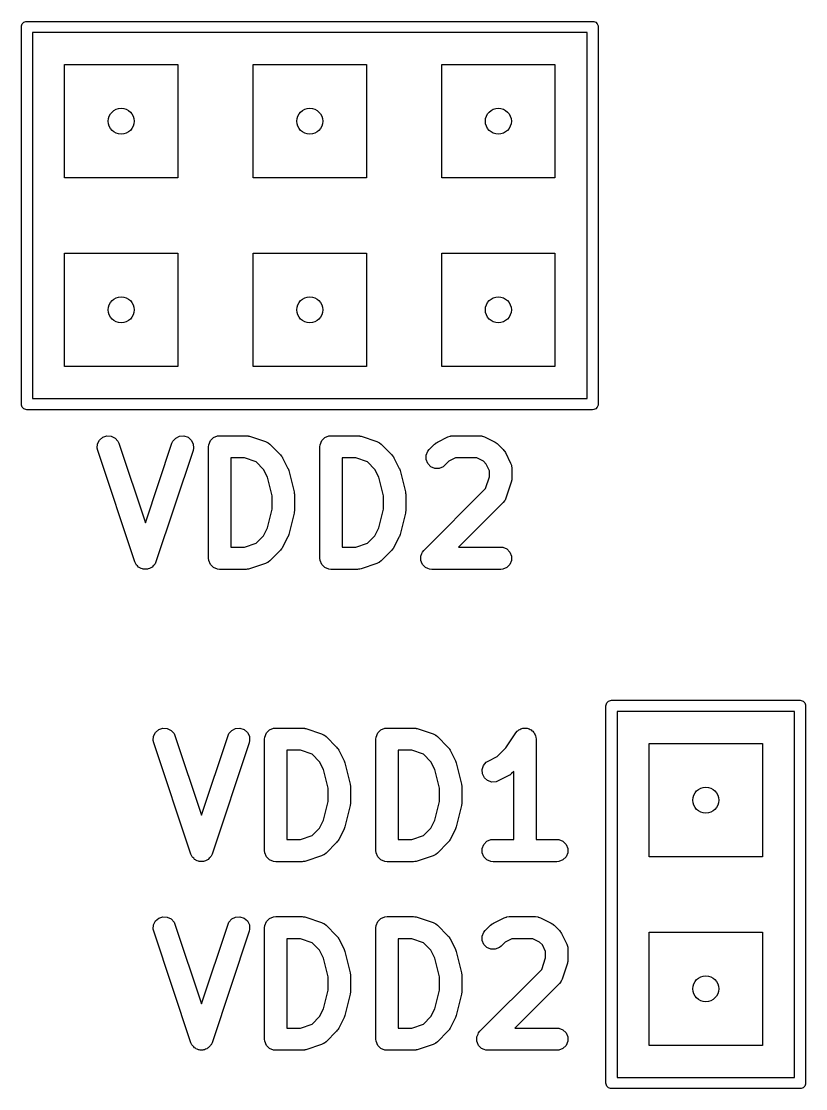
# Model space of a CAD drawing. Extents: x 0.02 to 1.55, y 0.01 to 1.95.
# Drawn here: x 0.767 to 1.183, y 1.382 to 1.948 of the extents above; entities that cross this region are included whole.
import ezdxf

# ---------------------------------------------------------------- set-up
doc = ezdxf.new("R2010")
doc.units = 0
doc.header["$MEASUREMENT"] = 0
doc.layers.add('BLACK', color=7, linetype='CONTINUOUS')

msp = doc.modelspace()

# ---------------------------------------------------------------- linework, layer by layer
at = {"layer": 'BLACK', "linetype": 'CONTINUOUS'}
for p, q in [((0.76754, 1.94664), (0.76836, 1.94746)), ((0.76836, 1.94746), (0.76942, 1.9479)), ((0.76942, 1.9479), (0.77, 1.94795)), ((0.77, 1.94795), (1.07, 1.94795)), ((1.07, 1.94795), (1.07058, 1.9479)), ((1.07058, 1.9479), (1.07164, 1.94746)), ((1.07164, 1.94746), (1.07246, 1.94664)), ((0.76705, 1.945), (0.7671, 1.94558)), ((0.76705, 1.745), (0.76705, 1.945)), ((0.7671, 1.94558), (0.76754, 1.94664)), ((0.77295, 1.94205), (0.77295, 1.74795)), ((1.06705, 1.94205), (0.77295, 1.94205)), ((1.06705, 1.74795), (1.06705, 1.94205)), ((1.07246, 1.94664), (1.0729, 1.94558)), ((1.0729, 1.94558), (1.07295, 1.945)), ((1.07295, 1.945), (1.07295, 1.745)), ((0.79, 1.865), (0.79, 1.925)), ((0.79, 1.925), (0.85, 1.925)), ((0.85, 1.925), (0.85, 1.865)), ((0.89, 1.865), (0.89, 1.925)), ((0.89, 1.925), (0.95, 1.925)), ((0.95, 1.925), (0.95, 1.865)), ((0.99, 1.865), (0.99, 1.925)), ((0.99, 1.925), (1.05, 1.925)), ((1.05, 1.925), (1.05, 1.865)), ((0.85, 1.865), (0.79, 1.865)), ((0.95, 1.865), (0.89, 1.865)), ((1.05, 1.865), (0.99, 1.865)), ((0.79, 1.765), (0.79, 1.825)), ((0.79, 1.825), (0.85, 1.825)), ((0.85, 1.825), (0.85, 1.765)), ((0.89, 1.765), (0.89, 1.825)), ((0.89, 1.825), (0.95, 1.825)), ((0.95, 1.825), (0.95, 1.765)), ((0.99, 1.765), (0.99, 1.825)), ((0.99, 1.825), (1.05, 1.825)), ((1.05, 1.825), (1.05, 1.765)), ((0.85, 1.765), (0.79, 1.765)), ((0.95, 1.765), (0.89, 1.765)), ((1.05, 1.765), (0.99, 1.765)), ((0.7671, 1.74442), (0.76705, 1.745)), ((0.76754, 1.74336), (0.7671, 1.74442)), ((0.76836, 1.74254), (0.76754, 1.74336)), ((0.77295, 1.74795), (1.06705, 1.74795)), ((1.07246, 1.74336), (1.07164, 1.74254)), ((1.0729, 1.74442), (1.07246, 1.74336)), ((1.07295, 1.745), (1.0729, 1.74442)), ((0.76942, 1.7421), (0.76836, 1.74254)), ((0.77, 1.74205), (0.76942, 1.7421)), ((1.07, 1.74205), (0.77, 1.74205)), ((1.07058, 1.7421), (1.07, 1.74205)), ((1.07164, 1.74254), (1.07058, 1.7421)), ((0.80847, 1.72597), (0.81021, 1.72748)), ((0.81021, 1.72748), (0.8124, 1.72821)), ((0.8124, 1.72821), (0.8147, 1.72805)), ((0.8147, 1.72805), (0.81676, 1.72701)), ((0.81676, 1.72701), (0.81827, 1.72527)), ((0.84738, 1.72527), (0.84889, 1.72701)), ((0.84889, 1.72701), (0.85095, 1.72805)), ((0.85095, 1.72805), (0.85325, 1.72821)), ((0.85325, 1.72821), (0.85543, 1.72748)), ((0.85543, 1.72748), (0.85717, 1.72597)), ((0.86728, 1.72563), (0.86891, 1.72726)), ((0.86891, 1.72726), (0.87104, 1.72814)), ((0.87104, 1.72814), (0.87219, 1.72825)), ((0.87219, 1.72825), (0.88625, 1.72825)), ((0.88625, 1.72825), (0.88684, 1.7282)), ((0.88684, 1.7282), (0.88699, 1.72821)), ((0.88699, 1.72821), (0.8872, 1.72816)), ((0.8872, 1.72816), (0.88741, 1.72814)), ((0.88741, 1.72814), (0.88755, 1.72808)), ((0.88755, 1.72808), (0.88812, 1.72795)), ((0.88812, 1.72795), (0.89656, 1.72514)), ((0.92634, 1.72563), (0.92797, 1.72726)), ((0.92797, 1.72726), (0.9301, 1.72814)), ((0.9301, 1.72814), (0.93125, 1.72825)), ((0.93125, 1.72825), (0.94531, 1.72825)), ((0.94531, 1.72825), (0.94589, 1.7282)), ((0.94589, 1.7282), (0.94605, 1.72821)), ((0.94605, 1.72821), (0.94625, 1.72816)), ((0.94625, 1.72816), (0.94646, 1.72814)), ((0.94646, 1.72814), (0.94661, 1.72808)), ((0.94661, 1.72808), (0.94718, 1.72795)), ((0.94718, 1.72795), (0.95561, 1.72514)), ((0.98766, 1.72482), (0.99329, 1.72763)), ((0.99329, 1.72763), (0.99437, 1.72805)), ((0.99437, 1.72805), (0.99458, 1.72806)), ((0.99458, 1.72806), (0.99478, 1.72814)), ((0.99478, 1.72814), (0.99593, 1.72825)), ((0.99593, 1.72825), (1.00999, 1.72825)), ((1.00999, 1.72825), (1.01114, 1.72814)), ((1.01114, 1.72814), (1.01134, 1.72806)), ((1.01134, 1.72806), (1.01155, 1.72805)), ((1.01155, 1.72805), (1.01263, 1.72763)), ((1.01263, 1.72763), (1.01825, 1.72482)), ((0.80728, 1.72161), (0.80744, 1.72391)), ((0.80754, 1.72048), (0.80728, 1.72161)), ((0.80744, 1.72391), (0.80847, 1.72597)), ((0.82722, 1.66143), (0.80754, 1.72048)), ((0.81827, 1.72527), (0.81874, 1.72422)), ((0.81874, 1.72422), (0.83282, 1.68197)), ((0.83282, 1.68197), (0.84691, 1.72422)), ((0.85811, 1.72048), (0.83843, 1.66143)), ((0.84691, 1.72422), (0.84738, 1.72527)), ((0.85717, 1.72597), (0.8582, 1.72391)), ((0.85837, 1.72161), (0.85811, 1.72048)), ((0.8582, 1.72391), (0.85837, 1.72161)), ((0.86629, 1.72235), (0.8664, 1.7235)), ((0.86629, 1.66329), (0.86629, 1.72235)), ((0.8664, 1.7235), (0.86728, 1.72563)), ((0.89656, 1.72514), (0.89762, 1.72467)), ((0.89762, 1.72467), (0.89778, 1.72453)), ((0.89778, 1.72453), (0.89797, 1.72445)), ((0.89797, 1.72445), (0.89887, 1.72371)), ((0.89887, 1.72371), (0.90449, 1.71809)), ((0.92534, 1.72235), (0.92546, 1.7235)), ((0.92534, 1.66329), (0.92534, 1.72235)), ((0.92546, 1.7235), (0.92634, 1.72563)), ((0.95561, 1.72514), (0.95667, 1.72467)), ((0.95667, 1.72467), (0.95683, 1.72453)), ((0.95683, 1.72453), (0.95703, 1.72445)), ((0.95703, 1.72445), (0.95792, 1.72371)), ((0.95792, 1.72371), (0.96355, 1.71809)), ((0.98258, 1.72001), (0.98332, 1.7209)), ((0.98332, 1.7209), (0.98613, 1.72371)), ((0.98613, 1.72371), (0.98658, 1.72408)), ((0.98658, 1.72408), (0.98668, 1.7242)), ((0.98668, 1.7242), (0.98686, 1.72431)), ((0.98686, 1.72431), (0.98702, 1.72445)), ((0.98702, 1.72445), (0.98717, 1.72451)), ((0.98717, 1.72451), (0.98766, 1.72482)), ((1.01825, 1.72482), (1.01875, 1.72451)), ((1.01875, 1.72451), (1.01889, 1.72445)), ((1.01889, 1.72445), (1.01906, 1.72431)), ((1.01906, 1.72431), (1.01923, 1.7242)), ((1.01923, 1.7242), (1.01934, 1.72408)), ((1.01934, 1.72408), (1.01979, 1.72371)), ((1.01979, 1.72371), (1.0226, 1.7209)), ((1.0226, 1.7209), (1.02297, 1.72045)), ((1.02297, 1.72045), (1.02309, 1.72035)), ((0.8853, 1.71644), (0.8781, 1.71644)), ((0.8781, 1.71644), (0.8781, 1.6692)), ((0.8915, 1.71438), (0.8853, 1.71644)), ((0.90449, 1.71809), (0.90486, 1.71764)), ((0.90486, 1.71764), (0.90498, 1.71753)), ((0.90498, 1.71753), (0.90509, 1.71736)), ((0.90509, 1.71736), (0.90523, 1.71719)), ((0.90523, 1.71719), (0.90528, 1.71705)), ((0.90528, 1.71705), (0.9056, 1.71655)), ((0.9056, 1.71655), (0.90841, 1.71093)), ((0.94435, 1.71644), (0.93715, 1.71644)), ((0.93715, 1.71644), (0.93715, 1.6692)), ((0.95056, 1.71438), (0.94435, 1.71644)), ((0.96355, 1.71809), (0.96392, 1.71764)), ((0.96392, 1.71764), (0.96404, 1.71753)), ((0.96404, 1.71753), (0.96415, 1.71736)), ((0.96415, 1.71736), (0.96428, 1.71719)), ((0.96428, 1.71719), (0.96434, 1.71705)), ((0.96434, 1.71705), (0.96465, 1.71655)), ((0.96465, 1.71655), (0.96746, 1.71093)), ((0.9817, 1.71788), (0.98258, 1.72001)), ((0.9817, 1.71557), (0.9817, 1.71788)), ((0.98258, 1.71344), (0.9817, 1.71557)), ((0.99732, 1.71644), (0.9938, 1.71468)), ((1.00859, 1.71644), (0.99732, 1.71644)), ((1.01211, 1.71468), (1.00859, 1.71644)), ((1.02309, 1.72035), (1.0232, 1.72017)), ((1.0232, 1.72017), (1.02334, 1.72001)), ((1.02334, 1.72001), (1.0234, 1.71986)), ((1.0234, 1.71986), (1.02371, 1.71937)), ((1.02371, 1.71937), (1.02652, 1.71374)), ((0.89546, 1.71041), (0.8915, 1.71438)), ((0.89756, 1.70623), (0.89546, 1.71041)), ((0.90841, 1.71093), (0.90844, 1.71085)), ((0.90844, 1.71085), (0.90847, 1.71081)), ((0.90847, 1.71081), (0.90864, 1.71033)), ((0.90864, 1.71033), (0.90882, 1.70985)), ((0.90882, 1.70985), (0.90883, 1.70981)), ((0.90883, 1.70981), (0.90886, 1.70972)), ((0.90886, 1.70972), (0.91167, 1.69847)), ((0.95452, 1.71041), (0.95056, 1.71438)), ((0.95661, 1.70623), (0.95452, 1.71041)), ((0.96746, 1.71093), (0.9675, 1.71085)), ((0.9675, 1.71085), (0.96752, 1.71081)), ((0.96752, 1.71081), (0.96769, 1.71033)), ((0.96769, 1.71033), (0.96788, 1.70985)), ((0.96788, 1.70985), (0.96788, 1.70981)), ((0.96788, 1.70981), (0.96791, 1.70972)), ((0.96791, 1.70972), (0.97072, 1.69847)), ((0.98421, 1.71181), (0.98258, 1.71344)), ((0.98634, 1.71093), (0.98421, 1.71181)), ((0.98864, 1.71093), (0.98634, 1.71093)), ((0.99077, 1.71181), (0.98864, 1.71093)), ((0.99167, 1.71255), (0.99077, 1.71181)), ((0.9938, 1.71468), (0.99167, 1.71255)), ((1.01357, 1.71323), (1.01211, 1.71468)), ((1.01533, 1.70971), (1.01357, 1.71323)), ((1.01533, 1.70643), (1.01533, 1.70971)), ((1.02652, 1.71374), (1.02693, 1.71266)), ((1.02693, 1.71266), (1.02695, 1.71245)), ((1.02695, 1.71245), (1.02703, 1.71225)), ((1.02703, 1.71225), (1.02714, 1.7111)), ((1.02714, 1.7111), (1.02714, 1.70548)), ((0.90003, 1.69631), (0.89756, 1.70623)), ((0.95909, 1.69631), (0.95661, 1.70623)), ((1.01326, 1.70023), (1.01533, 1.70643)), ((1.02684, 1.70361), (1.02403, 1.69517)), ((1.02697, 1.70418), (1.02684, 1.70361)), ((1.02703, 1.70432), (1.02697, 1.70418)), ((1.02705, 1.70453), (1.02703, 1.70432)), ((1.0271, 1.70474), (1.02705, 1.70453)), ((1.02714, 1.70548), (1.02709, 1.70489)), ((1.02709, 1.70489), (1.0271, 1.70474)), ((0.91167, 1.69847), (0.9117, 1.69827)), ((0.9117, 1.69827), (0.91173, 1.69819)), ((0.91173, 1.69819), (0.91177, 1.69776)), ((0.91177, 1.69776), (0.91184, 1.69733)), ((0.97072, 1.69847), (0.97075, 1.69827)), ((0.97075, 1.69827), (0.97079, 1.69819)), ((0.97079, 1.69819), (0.97083, 1.69776)), ((0.97083, 1.69776), (0.97089, 1.69733)), ((0.9805, 1.66747), (1.01326, 1.70023)), ((0.90003, 1.68933), (0.90003, 1.69631)), ((0.91184, 1.69733), (0.91182, 1.69724)), ((0.91182, 1.69724), (0.91184, 1.69704)), ((0.91184, 1.69704), (0.91184, 1.6886)), ((0.95909, 1.68933), (0.95909, 1.69631)), ((0.97089, 1.69733), (0.97088, 1.69724)), ((0.97088, 1.69724), (0.9709, 1.69704)), ((0.9709, 1.69704), (0.9709, 1.6886)), ((1.0226, 1.69286), (0.99894, 1.6692)), ((1.02334, 1.69376), (1.0226, 1.69286)), ((1.02342, 1.69396), (1.02334, 1.69376)), ((1.02356, 1.69412), (1.02342, 1.69396)), ((1.02403, 1.69517), (1.02356, 1.69412)), ((0.89756, 1.67942), (0.90003, 1.68933)), ((0.91167, 1.68717), (0.90886, 1.67592)), ((0.9117, 1.68737), (0.91167, 1.68717)), ((0.91173, 1.68745), (0.9117, 1.68737)), ((0.91177, 1.68789), (0.91173, 1.68745)), ((0.91184, 1.68832), (0.91177, 1.68789)), ((0.91184, 1.6886), (0.91182, 1.6884)), ((0.91182, 1.6884), (0.91184, 1.68832)), ((0.95661, 1.67942), (0.95909, 1.68933)), ((0.97072, 1.68717), (0.96791, 1.67592)), ((0.97075, 1.68737), (0.97072, 1.68717)), ((0.97079, 1.68745), (0.97075, 1.68737)), ((0.97083, 1.68789), (0.97079, 1.68745)), ((0.97089, 1.68832), (0.97083, 1.68789)), ((0.9709, 1.6886), (0.97088, 1.6884)), ((0.97088, 1.6884), (0.97089, 1.68832)), ((0.8915, 1.67127), (0.89546, 1.67523)), ((0.89546, 1.67523), (0.89756, 1.67942)), ((0.90864, 1.67532), (0.90847, 1.67483)), ((0.90882, 1.6758), (0.90864, 1.67532)), ((0.90883, 1.67584), (0.90882, 1.6758)), ((0.90886, 1.67592), (0.90883, 1.67584)), ((0.95056, 1.67127), (0.95452, 1.67523)), ((0.95452, 1.67523), (0.95661, 1.67942)), ((0.96769, 1.67532), (0.96752, 1.67483)), ((0.96788, 1.6758), (0.96769, 1.67532)), ((0.96791, 1.67592), (0.96788, 1.67584)), ((0.96788, 1.67584), (0.96788, 1.6758)), ((0.8853, 1.6692), (0.8915, 1.67127)), ((0.90841, 1.67471), (0.9056, 1.66909)), ((0.90844, 1.6748), (0.90841, 1.67471)), ((0.90847, 1.67483), (0.90844, 1.6748)), ((0.94435, 1.6692), (0.95056, 1.67127)), ((0.96746, 1.67471), (0.96465, 1.66909)), ((0.9675, 1.6748), (0.96746, 1.67471)), ((0.96752, 1.67483), (0.9675, 1.6748)), ((0.8781, 1.6692), (0.8853, 1.6692)), ((0.90449, 1.66755), (0.89887, 1.66193)), ((0.90486, 1.66801), (0.90449, 1.66755)), ((0.90498, 1.66811), (0.90486, 1.66801)), ((0.90509, 1.66829), (0.90498, 1.66811)), ((0.90523, 1.66845), (0.90509, 1.66829)), ((0.90528, 1.66859), (0.90523, 1.66845)), ((0.9056, 1.66909), (0.90528, 1.66859)), ((0.93715, 1.6692), (0.94435, 1.6692)), ((0.96355, 1.66755), (0.95792, 1.66193)), ((0.96392, 1.66801), (0.96355, 1.66755)), ((0.96404, 1.66811), (0.96392, 1.66801)), ((0.96415, 1.66829), (0.96404, 1.66811)), ((0.96428, 1.66845), (0.96415, 1.66829)), ((0.96434, 1.66859), (0.96428, 1.66845)), ((0.96465, 1.66909), (0.96434, 1.66859)), ((0.97889, 1.66445), (0.97948, 1.66587)), ((0.97889, 1.66214), (0.97889, 1.66445)), ((0.97948, 1.66587), (0.97977, 1.66658)), ((0.97977, 1.66658), (0.9805, 1.66747)), ((0.99894, 1.6692), (1.02124, 1.6692)), ((1.02124, 1.6692), (1.02239, 1.66909)), ((1.02239, 1.66909), (1.02452, 1.6682)), ((1.02452, 1.6682), (1.02615, 1.66658)), ((1.02615, 1.66658), (1.02703, 1.66445)), ((1.02703, 1.66445), (1.02703, 1.66214)), ((0.82769, 1.66037), (0.82722, 1.66143)), ((0.82797, 1.66005), (0.82769, 1.66037)), ((0.82816, 1.65967), (0.82797, 1.66005)), ((0.82872, 1.65919), (0.82816, 1.65967)), ((0.8292, 1.65863), (0.82872, 1.65919)), ((0.82958, 1.65844), (0.8292, 1.65863)), ((0.8299, 1.65816), (0.82958, 1.65844)), ((0.8306, 1.65793), (0.8299, 1.65816)), ((0.83575, 1.65816), (0.83505, 1.65793)), ((0.83607, 1.65844), (0.83575, 1.65816)), ((0.83644, 1.65863), (0.83607, 1.65844)), ((0.83693, 1.65919), (0.83644, 1.65863)), ((0.83749, 1.65967), (0.83693, 1.65919)), ((0.83768, 1.66005), (0.83749, 1.65967)), ((0.83795, 1.66037), (0.83768, 1.66005)), ((0.83843, 1.66143), (0.83795, 1.66037)), ((0.8664, 1.66214), (0.86629, 1.66329)), ((0.86728, 1.66001), (0.8664, 1.66214)), ((0.8664, 1.66214), (0.8664, 1.66214)), ((0.86891, 1.65838), (0.86728, 1.66001)), ((0.87104, 1.6575), (0.86891, 1.65838)), ((0.89656, 1.6605), (0.88812, 1.65769)), ((0.89762, 1.66098), (0.89656, 1.6605)), ((0.89778, 1.66111), (0.89762, 1.66098)), ((0.89797, 1.6612), (0.89778, 1.66111)), ((0.89887, 1.66193), (0.89797, 1.6612)), ((0.92546, 1.66214), (0.92534, 1.66329)), ((0.92634, 1.66001), (0.92546, 1.66214)), ((0.92546, 1.66214), (0.92546, 1.66214)), ((0.92797, 1.65838), (0.92634, 1.66001)), ((0.9301, 1.6575), (0.92797, 1.65838)), ((0.95561, 1.6605), (0.94718, 1.65769)), ((0.95667, 1.66098), (0.95561, 1.6605)), ((0.95683, 1.66111), (0.95667, 1.66098)), ((0.95703, 1.6612), (0.95683, 1.66111)), ((0.95792, 1.66193), (0.95703, 1.6612)), ((0.97925, 1.66126), (0.97889, 1.66214)), ((0.97977, 1.66001), (0.97925, 1.66126)), ((0.9814, 1.65838), (0.97977, 1.66001)), ((0.98265, 1.65787), (0.9814, 1.65838)), ((1.02452, 1.65838), (1.02239, 1.6575)), ((1.02615, 1.66001), (1.02452, 1.65838)), ((1.02703, 1.66214), (1.02615, 1.66001)), ((0.83126, 1.6576), (0.8306, 1.65793)), ((0.83168, 1.65757), (0.83126, 1.6576)), ((0.83208, 1.65743), (0.83168, 1.65757)), ((0.83282, 1.65749), (0.83208, 1.65743)), ((0.83356, 1.65743), (0.83282, 1.65749)), ((0.83396, 1.65757), (0.83356, 1.65743)), ((0.83438, 1.6576), (0.83396, 1.65757)), ((0.83505, 1.65793), (0.83438, 1.6576)), ((0.87219, 1.65739), (0.87104, 1.6575)), ((0.88625, 1.65739), (0.87219, 1.65739)), ((0.88684, 1.65745), (0.88625, 1.65739)), ((0.88699, 1.65743), (0.88684, 1.65745)), ((0.8872, 1.65748), (0.88699, 1.65743)), ((0.88741, 1.6575), (0.8872, 1.65748)), ((0.88755, 1.65756), (0.88741, 1.6575)), ((0.88812, 1.65769), (0.88755, 1.65756)), ((0.93125, 1.65739), (0.9301, 1.6575)), ((0.94531, 1.65739), (0.93125, 1.65739)), ((0.94589, 1.65745), (0.94531, 1.65739)), ((0.94605, 1.65743), (0.94589, 1.65745)), ((0.94625, 1.65748), (0.94605, 1.65743)), ((0.94646, 1.6575), (0.94625, 1.65748)), ((0.94661, 1.65756), (0.94646, 1.6575)), ((0.94718, 1.65769), (0.94661, 1.65756)), ((0.98353, 1.6575), (0.98265, 1.65787)), ((0.98468, 1.65739), (0.98353, 1.6575)), ((1.02124, 1.65739), (0.98468, 1.65739)), ((1.02239, 1.6575), (1.02124, 1.65739)), ((1.07705, 1.585), (1.0771, 1.58558)), ((1.07705, 1.385), (1.07705, 1.585)), ((1.0771, 1.58558), (1.07754, 1.58664)), ((1.07754, 1.58664), (1.07836, 1.58746)), ((1.07836, 1.58746), (1.07942, 1.5879)), ((1.07942, 1.5879), (1.08, 1.58795)), ((1.08, 1.58795), (1.18, 1.58795)), ((1.18, 1.58795), (1.18058, 1.5879)), ((1.18058, 1.5879), (1.18164, 1.58746)), ((1.18164, 1.58746), (1.18246, 1.58664)), ((1.18246, 1.58664), (1.1829, 1.58558)), ((1.1829, 1.58558), (1.18295, 1.585)), ((1.18295, 1.585), (1.18295, 1.385)), ((1.08295, 1.58205), (1.08295, 1.38795)), ((1.17705, 1.58205), (1.08295, 1.58205)), ((1.17705, 1.38795), (1.17705, 1.58205)), ((0.90078, 1.57314), (0.90194, 1.57325)), ((0.90194, 1.57325), (0.916, 1.57325)), ((0.916, 1.57325), (0.91658, 1.5732)), ((0.95984, 1.57314), (0.96099, 1.57325)), ((0.96099, 1.57325), (0.97505, 1.57325)), ((0.97505, 1.57325), (0.97564, 1.5732)), ((1.03353, 1.57314), (1.0341, 1.57325)), ((1.0341, 1.57325), (1.03468, 1.57314)), ((0.83702, 1.56661), (0.83719, 1.56891)), ((0.83719, 1.56891), (0.83822, 1.57097)), ((0.83822, 1.57097), (0.83996, 1.57248)), ((0.83996, 1.57248), (0.84214, 1.57321)), ((0.84214, 1.57321), (0.84444, 1.57305)), ((0.84444, 1.57305), (0.8465, 1.57201)), ((0.8465, 1.57201), (0.84801, 1.57027)), ((0.84801, 1.57027), (0.84848, 1.56922)), ((0.84848, 1.56922), (0.86257, 1.52697)), ((0.86257, 1.52697), (0.87665, 1.56922)), ((0.87665, 1.56922), (0.87712, 1.57027)), ((0.87712, 1.57027), (0.87863, 1.57201)), ((0.87863, 1.57201), (0.88069, 1.57305)), ((0.88069, 1.57305), (0.88299, 1.57321)), ((0.88299, 1.57321), (0.88518, 1.57248)), ((0.88518, 1.57248), (0.88692, 1.57097)), ((0.88692, 1.57097), (0.88795, 1.56891)), ((0.88795, 1.56891), (0.88811, 1.56661)), ((0.89603, 1.56735), (0.89615, 1.5685)), ((0.89615, 1.5685), (0.89703, 1.57063)), ((0.89703, 1.57063), (0.89866, 1.57226)), ((0.89866, 1.57226), (0.90078, 1.57314)), ((0.91658, 1.5732), (0.91674, 1.57321)), ((0.91674, 1.57321), (0.91694, 1.57316)), ((0.91694, 1.57316), (0.91715, 1.57314)), ((0.91715, 1.57314), (0.91729, 1.57308)), ((0.91729, 1.57308), (0.91787, 1.57295)), ((0.91787, 1.57295), (0.9263, 1.57014)), ((0.9263, 1.57014), (0.92736, 1.56967)), ((0.92736, 1.56967), (0.92752, 1.56953)), ((0.92752, 1.56953), (0.92772, 1.56945)), ((0.92772, 1.56945), (0.92861, 1.56871)), ((0.92861, 1.56871), (0.93423, 1.56309)), ((0.95509, 1.56735), (0.9552, 1.5685)), ((0.9552, 1.5685), (0.95608, 1.57063)), ((0.95608, 1.57063), (0.95771, 1.57226)), ((0.95771, 1.57226), (0.95984, 1.57314)), ((0.97564, 1.5732), (0.97579, 1.57321)), ((0.97579, 1.57321), (0.976, 1.57316)), ((0.976, 1.57316), (0.97621, 1.57314)), ((0.97621, 1.57314), (0.97635, 1.57308)), ((0.97635, 1.57308), (0.97692, 1.57295)), ((0.97692, 1.57295), (0.98536, 1.57014)), ((0.98536, 1.57014), (0.98641, 1.56967)), ((0.98641, 1.56967), (0.98657, 1.56953)), ((0.98657, 1.56953), (0.98677, 1.56945)), ((0.98677, 1.56945), (0.98767, 1.56871)), ((0.98767, 1.56871), (0.99329, 1.56309)), ((1.02389, 1.56268), (1.02919, 1.57063)), ((1.02919, 1.57063), (1.0292, 1.57063)), ((1.0292, 1.57063), (1.02993, 1.57152)), ((1.0292, 1.57063), (1.0292, 1.57063)), ((1.0292, 1.57063), (1.0292, 1.57063)), ((1.02993, 1.57152), (1.03041, 1.57185)), ((1.03041, 1.57185), (1.03083, 1.57226)), ((1.03083, 1.57226), (1.03136, 1.57248)), ((1.03136, 1.57248), (1.03184, 1.5728)), ((1.03184, 1.5728), (1.03242, 1.57292)), ((1.03242, 1.57292), (1.03296, 1.57314)), ((1.03296, 1.57314), (1.03353, 1.57314)), ((1.03468, 1.57314), (1.03526, 1.57314)), ((1.03526, 1.57314), (1.03579, 1.57292)), ((1.03579, 1.57292), (1.03636, 1.57281)), ((1.03636, 1.57281), (1.03685, 1.57248)), ((1.03685, 1.57248), (1.03739, 1.57226)), ((1.03739, 1.57226), (1.0378, 1.57185)), ((1.0378, 1.57185), (1.03828, 1.57153)), ((1.03828, 1.57153), (1.03861, 1.57104)), ((1.03861, 1.57104), (1.03902, 1.57063)), ((1.03902, 1.57063), (1.03924, 1.5701)), ((1.03924, 1.5701), (1.03956, 1.56961)), ((1.03956, 1.56961), (1.03968, 1.56904)), ((1.03968, 1.56904), (1.0399, 1.5685)), ((1.0399, 1.5685), (1.04001, 1.56736)), ((0.83728, 1.56548), (0.83702, 1.56661)), ((0.85696, 1.50643), (0.83728, 1.56548)), ((0.88785, 1.56548), (0.86817, 1.50643)), ((0.88811, 1.56661), (0.88785, 1.56548)), ((0.89603, 1.50829), (0.89603, 1.56735)), ((0.93423, 1.56309), (0.93461, 1.56264)), ((0.93461, 1.56264), (0.93472, 1.56253)), ((0.93472, 1.56253), (0.93484, 1.56236)), ((0.93484, 1.56236), (0.93497, 1.56219)), ((0.93497, 1.56219), (0.93503, 1.56205)), ((0.93503, 1.56205), (0.93534, 1.56155)), ((0.95509, 1.50829), (0.95509, 1.56735)), ((0.99329, 1.56309), (0.99366, 1.56264)), ((0.99366, 1.56264), (0.99378, 1.56253)), ((0.99378, 1.56253), (0.99389, 1.56236)), ((0.99389, 1.56236), (0.99402, 1.56219)), ((0.99402, 1.56219), (0.99408, 1.56205)), ((0.99408, 1.56205), (0.9944, 1.56155)), ((1.01936, 1.55814), (1.02389, 1.56268)), ((1.04001, 1.56736), (1.04001, 1.56736)), ((1.04001, 1.56736), (1.04001, 1.56735)), ((1.04001, 1.56735), (1.04001, 1.56735)), ((1.04001, 1.56735), (1.04001, 1.5142)), ((1.1, 1.505), (1.1, 1.565)), ((1.1, 1.565), (1.16, 1.565)), ((1.16, 1.565), (1.16, 1.505)), ((0.91504, 1.56144), (0.90784, 1.56144)), ((0.90784, 1.56144), (0.90784, 1.5142)), ((0.92124, 1.55938), (0.91504, 1.56144)), ((0.92521, 1.55541), (0.92124, 1.55938)), ((0.93534, 1.56155), (0.93815, 1.55593)), ((0.97409, 1.56144), (0.9669, 1.56144)), ((0.9669, 1.56144), (0.9669, 1.5142)), ((0.9803, 1.55938), (0.97409, 1.56144)), ((0.98426, 1.55541), (0.9803, 1.55938)), ((0.9944, 1.56155), (0.99721, 1.55593)), ((1.01459, 1.55576), (1.01936, 1.55814)), ((0.9273, 1.55123), (0.92521, 1.55541)), ((0.92978, 1.54131), (0.9273, 1.55123)), ((0.93815, 1.55593), (0.93819, 1.55585)), ((0.93819, 1.55585), (0.93821, 1.55581)), ((0.93821, 1.55581), (0.93838, 1.55533)), ((0.93838, 1.55533), (0.93857, 1.55485)), ((0.93857, 1.55485), (0.93857, 1.55481)), ((0.93857, 1.55481), (0.9386, 1.55472)), ((0.9386, 1.55472), (0.94141, 1.54347)), ((0.98635, 1.55123), (0.98426, 1.55541)), ((0.98883, 1.54131), (0.98635, 1.55123)), ((0.99721, 1.55593), (0.99724, 1.55585)), ((0.99724, 1.55585), (0.99727, 1.55581)), ((0.99727, 1.55581), (0.99744, 1.55533)), ((0.99744, 1.55533), (0.99762, 1.55485)), ((0.99762, 1.55485), (0.99762, 1.55481)), ((0.99762, 1.55481), (0.99766, 1.55472)), ((0.99766, 1.55472), (1.00047, 1.54347)), ((1.01138, 1.55122), (1.0121, 1.5534)), ((1.01154, 1.54892), (1.01138, 1.55122)), ((1.0121, 1.5534), (1.01361, 1.55514)), ((1.01361, 1.55514), (1.01459, 1.55576)), ((1.01257, 1.54686), (1.01154, 1.54892)), ((1.01431, 1.54535), (1.01257, 1.54686)), ((1.0165, 1.54462), (1.01431, 1.54535)), ((1.01988, 1.54519), (1.01879, 1.54478)), ((1.0255, 1.54801), (1.01988, 1.54519)), ((1.026, 1.54832), (1.0255, 1.54801)), ((1.02614, 1.54838), (1.026, 1.54832)), ((1.0263, 1.54851), (1.02614, 1.54838)), ((1.02648, 1.54862), (1.0263, 1.54851)), ((1.02658, 1.54874), (1.02648, 1.54862)), ((1.02704, 1.54911), (1.02658, 1.54874)), ((1.0282, 1.55028), (1.02704, 1.54911)), ((1.0282, 1.5142), (1.0282, 1.55028)), ((0.92978, 1.53433), (0.92978, 1.54131)), ((0.94141, 1.54347), (0.94144, 1.54327)), ((0.94144, 1.54327), (0.94147, 1.54319)), ((0.94147, 1.54319), (0.94152, 1.54276)), ((0.94152, 1.54276), (0.94158, 1.54233)), ((0.94158, 1.54233), (0.94157, 1.54224)), ((0.94157, 1.54224), (0.94159, 1.54204)), ((0.94159, 1.54204), (0.94159, 1.5336)), ((0.98883, 1.53433), (0.98883, 1.54131)), ((1.00047, 1.54347), (1.0005, 1.54327)), ((1.0005, 1.54327), (1.00053, 1.54319)), ((1.00053, 1.54319), (1.00057, 1.54276)), ((1.00057, 1.54276), (1.00064, 1.54233)), ((1.00064, 1.54233), (1.00062, 1.54224)), ((1.00062, 1.54224), (1.00064, 1.54204)), ((1.00064, 1.54204), (1.00064, 1.5336)), ((1.01879, 1.54478), (1.0165, 1.54462)), ((0.9273, 1.52442), (0.92978, 1.53433)), ((0.98635, 1.52442), (0.98883, 1.53433)), ((0.94141, 1.53217), (0.9386, 1.52092)), ((0.94144, 1.53237), (0.94141, 1.53217)), ((0.94147, 1.53245), (0.94144, 1.53237)), ((0.94152, 1.53289), (0.94147, 1.53245)), ((0.94158, 1.53332), (0.94152, 1.53289)), ((0.94159, 1.5336), (0.94157, 1.5334)), ((0.94157, 1.5334), (0.94158, 1.53332)), ((1.00047, 1.53217), (0.99766, 1.52092)), ((1.0005, 1.53237), (1.00047, 1.53217)), ((1.00053, 1.53245), (1.0005, 1.53237)), ((1.00057, 1.53289), (1.00053, 1.53245)), ((1.00064, 1.53332), (1.00057, 1.53289)), ((1.00064, 1.5336), (1.00062, 1.5334)), ((1.00062, 1.5334), (1.00064, 1.53332)), ((0.92521, 1.52023), (0.9273, 1.52442)), ((0.98426, 1.52023), (0.98635, 1.52442)), ((0.92124, 1.51627), (0.92521, 1.52023)), ((0.93815, 1.51971), (0.93534, 1.51409)), ((0.93819, 1.5198), (0.93815, 1.51971)), ((0.93821, 1.51983), (0.93819, 1.5198)), ((0.93838, 1.52032), (0.93821, 1.51983)), ((0.93857, 1.5208), (0.93838, 1.52032)), ((0.9386, 1.52092), (0.93857, 1.52084)), ((0.93857, 1.52084), (0.93857, 1.5208)), ((0.9803, 1.51627), (0.98426, 1.52023)), ((0.99721, 1.51971), (0.9944, 1.51409)), ((0.99724, 1.5198), (0.99721, 1.51971)), ((0.99727, 1.51983), (0.99724, 1.5198)), ((0.99744, 1.52032), (0.99727, 1.51983)), ((0.99762, 1.5208), (0.99744, 1.52032)), ((0.99766, 1.52092), (0.99762, 1.52084)), ((0.99762, 1.52084), (0.99762, 1.5208)), ((0.90784, 1.5142), (0.91504, 1.5142)), ((0.91504, 1.5142), (0.92124, 1.51627)), ((0.93423, 1.51255), (0.92861, 1.50693)), ((0.93461, 1.51301), (0.93423, 1.51255)), ((0.93472, 1.51311), (0.93461, 1.51301)), ((0.93484, 1.51329), (0.93472, 1.51311)), ((0.93497, 1.51345), (0.93484, 1.51329)), ((0.93503, 1.51359), (0.93497, 1.51345)), ((0.93534, 1.51409), (0.93503, 1.51359)), ((0.9669, 1.5142), (0.97409, 1.5142)), ((0.97409, 1.5142), (0.9803, 1.51627)), ((0.99329, 1.51255), (0.98767, 1.50693)), ((0.99366, 1.51301), (0.99329, 1.51255)), ((0.99378, 1.51311), (0.99366, 1.51301)), ((0.99389, 1.51329), (0.99378, 1.51311)), ((0.99402, 1.51345), (0.99389, 1.51329)), ((0.99408, 1.51359), (0.99402, 1.51345)), ((0.9944, 1.51409), (0.99408, 1.51359)), ((1.01144, 1.50945), (1.01232, 1.51158)), ((1.01232, 1.51158), (1.01395, 1.5132)), ((1.01395, 1.5132), (1.01608, 1.51409)), ((1.01608, 1.51409), (1.01724, 1.5142)), ((1.01724, 1.5142), (1.0282, 1.5142)), ((1.04001, 1.5142), (1.05098, 1.5142)), ((1.05098, 1.5142), (1.05213, 1.51409)), ((1.05213, 1.51409), (1.05426, 1.5132)), ((1.05426, 1.5132), (1.05589, 1.51158)), ((1.05589, 1.51158), (1.05677, 1.50945)), ((0.85744, 1.50537), (0.85696, 1.50643)), ((0.85771, 1.50505), (0.85744, 1.50537)), ((0.8677, 1.50537), (0.86742, 1.50505)), ((0.86817, 1.50643), (0.8677, 1.50537)), ((0.89615, 1.50714), (0.89603, 1.50829)), ((0.89703, 1.50501), (0.89615, 1.50714)), ((0.9263, 1.5055), (0.91787, 1.50269)), ((0.92736, 1.50598), (0.9263, 1.5055)), ((0.92752, 1.50611), (0.92736, 1.50598)), ((0.92772, 1.5062), (0.92752, 1.50611)), ((0.92861, 1.50693), (0.92772, 1.5062)), ((0.9552, 1.50714), (0.95509, 1.50829)), ((0.95608, 1.50501), (0.9552, 1.50714)), ((0.98536, 1.5055), (0.97692, 1.50269)), ((0.98641, 1.50598), (0.98536, 1.5055)), ((0.98657, 1.50611), (0.98641, 1.50598)), ((0.98677, 1.5062), (0.98657, 1.50611)), ((0.98767, 1.50693), (0.98677, 1.5062)), ((1.01144, 1.50714), (1.01144, 1.50945)), ((1.01232, 1.50501), (1.01144, 1.50714)), ((1.05677, 1.50714), (1.05589, 1.50501)), ((1.05677, 1.50945), (1.05677, 1.50714)), ((0.8579, 1.50467), (0.85771, 1.50505)), ((0.85846, 1.50419), (0.8579, 1.50467)), ((0.85895, 1.50363), (0.85846, 1.50419)), ((0.85932, 1.50344), (0.85895, 1.50363)), ((0.85964, 1.50316), (0.85932, 1.50344)), ((0.86034, 1.50293), (0.85964, 1.50316)), ((0.86101, 1.5026), (0.86034, 1.50293)), ((0.86143, 1.50257), (0.86101, 1.5026)), ((0.86183, 1.50243), (0.86143, 1.50257)), ((0.86257, 1.50249), (0.86183, 1.50243)), ((0.86331, 1.50243), (0.86257, 1.50249)), ((0.86371, 1.50257), (0.86331, 1.50243)), ((0.86413, 1.5026), (0.86371, 1.50257)), ((0.86479, 1.50293), (0.86413, 1.5026)), ((0.86549, 1.50316), (0.86479, 1.50293)), ((0.86581, 1.50344), (0.86549, 1.50316)), ((0.86619, 1.50363), (0.86581, 1.50344)), ((0.86667, 1.50419), (0.86619, 1.50363)), ((0.86723, 1.50467), (0.86667, 1.50419)), ((0.86742, 1.50505), (0.86723, 1.50467)), ((0.89866, 1.50338), (0.89703, 1.50501)), ((0.90078, 1.5025), (0.89866, 1.50338)), ((0.90194, 1.50239), (0.90078, 1.5025)), ((0.916, 1.50239), (0.90194, 1.50239)), ((0.91658, 1.50245), (0.916, 1.50239)), ((0.91674, 1.50243), (0.91658, 1.50245)), ((0.91694, 1.50248), (0.91674, 1.50243)), ((0.91715, 1.5025), (0.91694, 1.50248)), ((0.91729, 1.50256), (0.91715, 1.5025)), ((0.91787, 1.50269), (0.91729, 1.50256)), ((0.95771, 1.50338), (0.95608, 1.50501)), ((0.95984, 1.5025), (0.95771, 1.50338)), ((0.96099, 1.50239), (0.95984, 1.5025)), ((0.97505, 1.50239), (0.96099, 1.50239)), ((0.97564, 1.50245), (0.97505, 1.50239)), ((0.97579, 1.50243), (0.97564, 1.50245)), ((0.976, 1.50248), (0.97579, 1.50243)), ((0.97621, 1.5025), (0.976, 1.50248)), ((0.97635, 1.50256), (0.97621, 1.5025)), ((0.97692, 1.50269), (0.97635, 1.50256)), ((1.01395, 1.50338), (1.01232, 1.50501)), ((1.01608, 1.5025), (1.01395, 1.50338)), ((1.01724, 1.50239), (1.01608, 1.5025)), ((1.05098, 1.50239), (1.01724, 1.50239)), ((1.05213, 1.5025), (1.05098, 1.50239)), ((1.05426, 1.50338), (1.05213, 1.5025)), ((1.05589, 1.50501), (1.05426, 1.50338)), ((1.16, 1.505), (1.1, 1.505)), ((0.83822, 1.47097), (0.83996, 1.47248)), ((0.83996, 1.47248), (0.84214, 1.47321)), ((0.84214, 1.47321), (0.84444, 1.47305)), ((0.84444, 1.47305), (0.8465, 1.47201)), ((0.8465, 1.47201), (0.84801, 1.47027)), ((0.87712, 1.47027), (0.87863, 1.47201)), ((0.87863, 1.47201), (0.88069, 1.47305)), ((0.88069, 1.47305), (0.88299, 1.47321)), ((0.88299, 1.47321), (0.88518, 1.47248)), ((0.88518, 1.47248), (0.88692, 1.47097)), ((0.89703, 1.47063), (0.89866, 1.47226)), ((0.89866, 1.47226), (0.90078, 1.47314)), ((0.90078, 1.47314), (0.90194, 1.47325)), ((0.90194, 1.47325), (0.916, 1.47325)), ((0.916, 1.47325), (0.91658, 1.4732)), ((0.91658, 1.4732), (0.91674, 1.47321)), ((0.91674, 1.47321), (0.91694, 1.47316)), ((0.91694, 1.47316), (0.91715, 1.47314)), ((0.91715, 1.47314), (0.91729, 1.47308)), ((0.91729, 1.47308), (0.91787, 1.47295)), ((0.91787, 1.47295), (0.9263, 1.47014)), ((0.95608, 1.47063), (0.95771, 1.47226)), ((0.95771, 1.47226), (0.95984, 1.47314)), ((0.95984, 1.47314), (0.96099, 1.47325)), ((0.96099, 1.47325), (0.97505, 1.47325)), ((0.97505, 1.47325), (0.97564, 1.4732)), ((0.97564, 1.4732), (0.97579, 1.47321)), ((0.97579, 1.47321), (0.976, 1.47316)), ((0.976, 1.47316), (0.97621, 1.47314)), ((0.97621, 1.47314), (0.97635, 1.47308)), ((0.97635, 1.47308), (0.97692, 1.47295)), ((0.97692, 1.47295), (0.98536, 1.47014)), ((1.01741, 1.46982), (1.02303, 1.47263)), ((1.02303, 1.47263), (1.02411, 1.47305)), ((1.02411, 1.47305), (1.02432, 1.47306)), ((1.02432, 1.47306), (1.02452, 1.47314)), ((1.02452, 1.47314), (1.02567, 1.47325)), ((1.02567, 1.47325), (1.03973, 1.47325)), ((1.03973, 1.47325), (1.04088, 1.47314)), ((1.04088, 1.47314), (1.04108, 1.47306)), ((1.04108, 1.47306), (1.04129, 1.47305)), ((1.04129, 1.47305), (1.04237, 1.47263)), ((1.04237, 1.47263), (1.048, 1.46982)), ((0.83702, 1.46661), (0.83719, 1.46891)), ((0.83728, 1.46548), (0.83702, 1.46661)), ((0.83719, 1.46891), (0.83822, 1.47097)), ((0.84801, 1.47027), (0.84848, 1.46922)), ((0.84848, 1.46922), (0.86257, 1.42697)), ((0.86257, 1.42697), (0.87665, 1.46922)), ((0.87665, 1.46922), (0.87712, 1.47027)), ((0.88692, 1.47097), (0.88795, 1.46891)), ((0.88811, 1.46661), (0.88785, 1.46548)), ((0.88795, 1.46891), (0.88811, 1.46661)), ((0.89603, 1.46735), (0.89615, 1.4685)), ((0.89603, 1.40829), (0.89603, 1.46735)), ((0.89615, 1.4685), (0.89703, 1.47063)), ((0.9263, 1.47014), (0.92736, 1.46967)), ((0.92736, 1.46967), (0.92752, 1.46953)), ((0.92752, 1.46953), (0.92772, 1.46945)), ((0.92772, 1.46945), (0.92861, 1.46871)), ((0.92861, 1.46871), (0.93423, 1.46309)), ((0.95509, 1.46735), (0.9552, 1.4685)), ((0.95509, 1.40829), (0.95509, 1.46735)), ((0.9552, 1.4685), (0.95608, 1.47063)), ((0.98536, 1.47014), (0.98641, 1.46967)), ((0.98641, 1.46967), (0.98657, 1.46953)), ((0.98657, 1.46953), (0.98677, 1.46945)), ((0.98677, 1.46945), (0.98767, 1.46871)), ((0.98767, 1.46871), (0.99329, 1.46309)), ((1.01232, 1.46501), (1.01306, 1.4659)), ((1.01306, 1.4659), (1.01587, 1.46871)), ((1.01587, 1.46871), (1.01632, 1.46908)), ((1.01632, 1.46908), (1.01643, 1.4692)), ((1.01643, 1.4692), (1.0166, 1.46931)), ((1.0166, 1.46931), (1.01677, 1.46945)), ((1.01677, 1.46945), (1.01691, 1.46951)), ((1.01691, 1.46951), (1.01741, 1.46982)), ((1.048, 1.46982), (1.04849, 1.46951)), ((1.04849, 1.46951), (1.04864, 1.46945)), ((1.04864, 1.46945), (1.0488, 1.46931)), ((1.0488, 1.46931), (1.04898, 1.4692)), ((1.04898, 1.4692), (1.04908, 1.46908)), ((1.04908, 1.46908), (1.04953, 1.46871)), ((1.04953, 1.46871), (1.05234, 1.4659)), ((1.05234, 1.4659), (1.05272, 1.46545)), ((0.85696, 1.40643), (0.83728, 1.46548)), ((0.88785, 1.46548), (0.86817, 1.40643)), ((0.91504, 1.46144), (0.90784, 1.46144)), ((0.90784, 1.46144), (0.90784, 1.4142)), ((0.92124, 1.45938), (0.91504, 1.46144)), ((0.93423, 1.46309), (0.93461, 1.46264)), ((0.93461, 1.46264), (0.93472, 1.46253)), ((0.93472, 1.46253), (0.93484, 1.46236)), ((0.93484, 1.46236), (0.93497, 1.46219)), ((0.93497, 1.46219), (0.93503, 1.46205)), ((0.93503, 1.46205), (0.93534, 1.46155)), ((0.93534, 1.46155), (0.93815, 1.45593)), ((0.97409, 1.46144), (0.9669, 1.46144)), ((0.9669, 1.46144), (0.9669, 1.4142)), ((0.9803, 1.45938), (0.97409, 1.46144)), ((0.99329, 1.46309), (0.99366, 1.46264)), ((0.99366, 1.46264), (0.99378, 1.46253)), ((0.99378, 1.46253), (0.99389, 1.46236)), ((0.99389, 1.46236), (0.99402, 1.46219)), ((0.99402, 1.46219), (0.99408, 1.46205)), ((0.99408, 1.46205), (0.9944, 1.46155)), ((0.9944, 1.46155), (0.99721, 1.45593)), ((1.01144, 1.46288), (1.01232, 1.46501)), ((1.01144, 1.46057), (1.01144, 1.46288)), ((1.01232, 1.45844), (1.01144, 1.46057)), ((1.02707, 1.46144), (1.02355, 1.45968)), ((1.03834, 1.46144), (1.02707, 1.46144)), ((1.04186, 1.45968), (1.03834, 1.46144)), ((1.05272, 1.46545), (1.05283, 1.46535)), ((1.05283, 1.46535), (1.05295, 1.46517)), ((1.05295, 1.46517), (1.05308, 1.46501)), ((1.05308, 1.46501), (1.05314, 1.46486)), ((1.05314, 1.46486), (1.05345, 1.46437)), ((1.05345, 1.46437), (1.05626, 1.45874)), ((1.1, 1.405), (1.1, 1.465)), ((1.1, 1.465), (1.16, 1.465)), ((1.16, 1.465), (1.16, 1.405)), ((0.92521, 1.45541), (0.92124, 1.45938)), ((0.9273, 1.45123), (0.92521, 1.45541)), ((0.93815, 1.45593), (0.93819, 1.45585)), ((0.93819, 1.45585), (0.93821, 1.45581)), ((0.93821, 1.45581), (0.93838, 1.45533)), ((0.93838, 1.45533), (0.93857, 1.45485)), ((0.93857, 1.45485), (0.93857, 1.45481)), ((0.93857, 1.45481), (0.9386, 1.45472)), ((0.9386, 1.45472), (0.94141, 1.44347)), ((0.98426, 1.45541), (0.9803, 1.45938)), ((0.98635, 1.45123), (0.98426, 1.45541)), ((0.99721, 1.45593), (0.99724, 1.45585)), ((0.99724, 1.45585), (0.99727, 1.45581)), ((0.99727, 1.45581), (0.99744, 1.45533)), ((0.99744, 1.45533), (0.99762, 1.45485)), ((0.99762, 1.45485), (0.99762, 1.45481)), ((0.99762, 1.45481), (0.99766, 1.45472)), ((0.99766, 1.45472), (1.00047, 1.44347)), ((1.01395, 1.45681), (1.01232, 1.45844)), ((1.01608, 1.45593), (1.01395, 1.45681)), ((1.01839, 1.45593), (1.01608, 1.45593)), ((1.02052, 1.45681), (1.01839, 1.45593)), ((1.02141, 1.45755), (1.02052, 1.45681)), ((1.02355, 1.45968), (1.02141, 1.45755)), ((1.04332, 1.45823), (1.04186, 1.45968)), ((1.04508, 1.45471), (1.04332, 1.45823)), ((1.04508, 1.45143), (1.04508, 1.45471)), ((1.05626, 1.45874), (1.05668, 1.45766)), ((1.05668, 1.45766), (1.05669, 1.45745)), ((1.05669, 1.45745), (1.05677, 1.45725)), ((1.05677, 1.45725), (1.05689, 1.4561)), ((1.05689, 1.4561), (1.05689, 1.45048)), ((0.92978, 1.44131), (0.9273, 1.45123)), ((0.98883, 1.44131), (0.98635, 1.45123)), ((1.04301, 1.44523), (1.04508, 1.45143)), ((1.05671, 1.44918), (1.05658, 1.44861)), ((1.05677, 1.44932), (1.05671, 1.44918)), ((1.05679, 1.44953), (1.05677, 1.44932)), ((1.05684, 1.44974), (1.05679, 1.44953)), ((1.05689, 1.45048), (1.05683, 1.44989)), ((1.05683, 1.44989), (1.05684, 1.44974)), ((0.94141, 1.44347), (0.94144, 1.44327)), ((0.94144, 1.44327), (0.94147, 1.44319)), ((0.94147, 1.44319), (0.94152, 1.44276)), ((1.00047, 1.44347), (1.0005, 1.44327)), ((1.0005, 1.44327), (1.00053, 1.44319)), ((1.00053, 1.44319), (1.00057, 1.44276)), ((1.01025, 1.41247), (1.04301, 1.44523)), ((1.05658, 1.44861), (1.05377, 1.44017)), ((0.92978, 1.43433), (0.92978, 1.44131)), ((0.94152, 1.44276), (0.94158, 1.44233)), ((0.94158, 1.44233), (0.94157, 1.44224)), ((0.94157, 1.44224), (0.94159, 1.44204)), ((0.94159, 1.44204), (0.94159, 1.4336)), ((0.98883, 1.43433), (0.98883, 1.44131)), ((1.00057, 1.44276), (1.00064, 1.44233)), ((1.00064, 1.44233), (1.00062, 1.44224)), ((1.00062, 1.44224), (1.00064, 1.44204)), ((1.00064, 1.44204), (1.00064, 1.4336)), ((1.05234, 1.43786), (1.02868, 1.4142)), ((1.05308, 1.43876), (1.05234, 1.43786)), ((1.05316, 1.43896), (1.05308, 1.43876)), ((1.0533, 1.43912), (1.05316, 1.43896)), ((1.05377, 1.44017), (1.0533, 1.43912)), ((0.9273, 1.42442), (0.92978, 1.43433)), ((0.94141, 1.43217), (0.9386, 1.42092)), ((0.94144, 1.43237), (0.94141, 1.43217)), ((0.94147, 1.43245), (0.94144, 1.43237)), ((0.94152, 1.43289), (0.94147, 1.43245)), ((0.94158, 1.43332), (0.94152, 1.43289)), ((0.94159, 1.4336), (0.94157, 1.4334)), ((0.94157, 1.4334), (0.94158, 1.43332)), ((0.98635, 1.42442), (0.98883, 1.43433)), ((1.00047, 1.43217), (0.99766, 1.42092)), ((1.0005, 1.43237), (1.00047, 1.43217)), ((1.00053, 1.43245), (1.0005, 1.43237)), ((1.00057, 1.43289), (1.00053, 1.43245)), ((1.00064, 1.43332), (1.00057, 1.43289)), ((1.00064, 1.4336), (1.00062, 1.4334)), ((1.00062, 1.4334), (1.00064, 1.43332)), ((0.92521, 1.42023), (0.9273, 1.42442)), ((0.93857, 1.4208), (0.93838, 1.42032)), ((0.9386, 1.42092), (0.93857, 1.42084)), ((0.93857, 1.42084), (0.93857, 1.4208)), ((0.98426, 1.42023), (0.98635, 1.42442)), ((0.99762, 1.4208), (0.99744, 1.42032)), ((0.99766, 1.42092), (0.99762, 1.42084)), ((0.99762, 1.42084), (0.99762, 1.4208)), ((0.91504, 1.4142), (0.92124, 1.41627)), ((0.92124, 1.41627), (0.92521, 1.42023)), ((0.93815, 1.41971), (0.93534, 1.41409)), ((0.93819, 1.4198), (0.93815, 1.41971)), ((0.93821, 1.41983), (0.93819, 1.4198)), ((0.93838, 1.42032), (0.93821, 1.41983)), ((0.97409, 1.4142), (0.9803, 1.41627)), ((0.9803, 1.41627), (0.98426, 1.42023)), ((0.99721, 1.41971), (0.9944, 1.41409)), ((0.99724, 1.4198), (0.99721, 1.41971)), ((0.99727, 1.41983), (0.99724, 1.4198)), ((0.99744, 1.42032), (0.99727, 1.41983)), ((0.90784, 1.4142), (0.91504, 1.4142)), ((0.93423, 1.41255), (0.92861, 1.40693)), ((0.93461, 1.41301), (0.93423, 1.41255)), ((0.93472, 1.41311), (0.93461, 1.41301)), ((0.93484, 1.41329), (0.93472, 1.41311)), ((0.93497, 1.41345), (0.93484, 1.41329)), ((0.93503, 1.41359), (0.93497, 1.41345)), ((0.93534, 1.41409), (0.93503, 1.41359)), ((0.9669, 1.4142), (0.97409, 1.4142)), ((0.99329, 1.41255), (0.98767, 1.40693)), ((0.99366, 1.41301), (0.99329, 1.41255)), ((0.99378, 1.41311), (0.99366, 1.41301)), ((0.99389, 1.41329), (0.99378, 1.41311)), ((0.99402, 1.41345), (0.99389, 1.41329)), ((0.99408, 1.41359), (0.99402, 1.41345)), ((0.9944, 1.41409), (0.99408, 1.41359)), ((1.00863, 1.40945), (1.00922, 1.41087)), ((1.00863, 1.40714), (1.00863, 1.40945)), ((1.00922, 1.41087), (1.00951, 1.41158)), ((1.00951, 1.41158), (1.01025, 1.41247)), ((1.02868, 1.4142), (1.05098, 1.4142)), ((1.05098, 1.4142), (1.05213, 1.41409)), ((1.05213, 1.41409), (1.05426, 1.4132)), ((1.05426, 1.4132), (1.05589, 1.41158)), ((1.05589, 1.41158), (1.05677, 1.40945)), ((1.05677, 1.40945), (1.05677, 1.40714)), ((0.85744, 1.40537), (0.85696, 1.40643)), ((0.85771, 1.40505), (0.85744, 1.40537)), ((0.8579, 1.40467), (0.85771, 1.40505)), ((0.85846, 1.40419), (0.8579, 1.40467)), ((0.85895, 1.40363), (0.85846, 1.40419)), ((0.85932, 1.40344), (0.85895, 1.40363)), ((0.86619, 1.40363), (0.86581, 1.40344)), ((0.86667, 1.40419), (0.86619, 1.40363)), ((0.86723, 1.40467), (0.86667, 1.40419)), ((0.86742, 1.40505), (0.86723, 1.40467)), ((0.8677, 1.40537), (0.86742, 1.40505)), ((0.86817, 1.40643), (0.8677, 1.40537)), ((0.89615, 1.40714), (0.89603, 1.40829)), ((0.89703, 1.40501), (0.89615, 1.40714)), ((0.89615, 1.40714), (0.89615, 1.40714)), ((0.89866, 1.40338), (0.89703, 1.40501)), ((0.9263, 1.4055), (0.91787, 1.40269)), ((0.92736, 1.40598), (0.9263, 1.4055)), ((0.92752, 1.40611), (0.92736, 1.40598)), ((0.92772, 1.4062), (0.92752, 1.40611)), ((0.92861, 1.40693), (0.92772, 1.4062)), ((0.9552, 1.40714), (0.95509, 1.40829)), ((0.95608, 1.40501), (0.9552, 1.40714)), ((0.9552, 1.40714), (0.9552, 1.40714)), ((0.95771, 1.40338), (0.95608, 1.40501)), ((0.98536, 1.4055), (0.97692, 1.40269)), ((0.98641, 1.40598), (0.98536, 1.4055)), ((0.98657, 1.40611), (0.98641, 1.40598)), ((0.98677, 1.4062), (0.98657, 1.40611)), ((0.98767, 1.40693), (0.98677, 1.4062)), ((1.009, 1.40626), (1.00863, 1.40714)), ((1.00951, 1.40501), (1.009, 1.40626)), ((1.01114, 1.40338), (1.00951, 1.40501)), ((1.05589, 1.40501), (1.05426, 1.40338)), ((1.05677, 1.40714), (1.05589, 1.40501)), ((1.16, 1.405), (1.1, 1.405)), ((0.85964, 1.40316), (0.85932, 1.40344)), ((0.86034, 1.40293), (0.85964, 1.40316)), ((0.86101, 1.4026), (0.86034, 1.40293)), ((0.86143, 1.40257), (0.86101, 1.4026)), ((0.86183, 1.40243), (0.86143, 1.40257)), ((0.86257, 1.40249), (0.86183, 1.40243)), ((0.86331, 1.40243), (0.86257, 1.40249)), ((0.86371, 1.40257), (0.86331, 1.40243)), ((0.86413, 1.4026), (0.86371, 1.40257)), ((0.86479, 1.40293), (0.86413, 1.4026)), ((0.86549, 1.40316), (0.86479, 1.40293)), ((0.86581, 1.40344), (0.86549, 1.40316)), ((0.90078, 1.4025), (0.89866, 1.40338)), ((0.90194, 1.40239), (0.90078, 1.4025)), ((0.916, 1.40239), (0.90194, 1.40239)), ((0.91658, 1.40245), (0.916, 1.40239)), ((0.91674, 1.40243), (0.91658, 1.40245)), ((0.91694, 1.40248), (0.91674, 1.40243)), ((0.91715, 1.4025), (0.91694, 1.40248)), ((0.91729, 1.40256), (0.91715, 1.4025)), ((0.91787, 1.40269), (0.91729, 1.40256)), ((0.95984, 1.4025), (0.95771, 1.40338)), ((0.96099, 1.40239), (0.95984, 1.4025)), ((0.97505, 1.40239), (0.96099, 1.40239)), ((0.97564, 1.40245), (0.97505, 1.40239)), ((0.97579, 1.40243), (0.97564, 1.40245)), ((0.976, 1.40248), (0.97579, 1.40243)), ((0.97621, 1.4025), (0.976, 1.40248)), ((0.97635, 1.40256), (0.97621, 1.4025)), ((0.97692, 1.40269), (0.97635, 1.40256)), ((1.01239, 1.40287), (1.01114, 1.40338)), ((1.01327, 1.4025), (1.01239, 1.40287)), ((1.01442, 1.40239), (1.01327, 1.4025)), ((1.05098, 1.40239), (1.01442, 1.40239)), ((1.05213, 1.4025), (1.05098, 1.40239)), ((1.05426, 1.40338), (1.05213, 1.4025)), ((1.08295, 1.38795), (1.17705, 1.38795)), ((1.0771, 1.38442), (1.07705, 1.385)), ((1.07754, 1.38336), (1.0771, 1.38442)), ((1.07836, 1.38254), (1.07754, 1.38336)), ((1.07942, 1.3821), (1.07836, 1.38254)), ((1.08, 1.38205), (1.07942, 1.3821)), ((1.18, 1.38205), (1.08, 1.38205)), ((1.18058, 1.3821), (1.18, 1.38205)), ((1.18164, 1.38254), (1.18058, 1.3821)), ((1.18246, 1.38336), (1.18164, 1.38254)), ((1.1829, 1.38442), (1.18246, 1.38336)), ((1.18295, 1.385), (1.1829, 1.38442))]:
    msp.add_line(p, q, dxfattribs=at)
at = {"layer": 'BLACK'}
for centre in [(0.82, 1.895), (0.92, 1.895), (1.02, 1.895), (0.82, 1.795), (0.92, 1.795), (1.02, 1.795), (1.13, 1.535), (1.13, 1.435)]:
    msp.add_circle(centre, 0.00689, dxfattribs=at)

doc.saveas('drawing.dxf')
